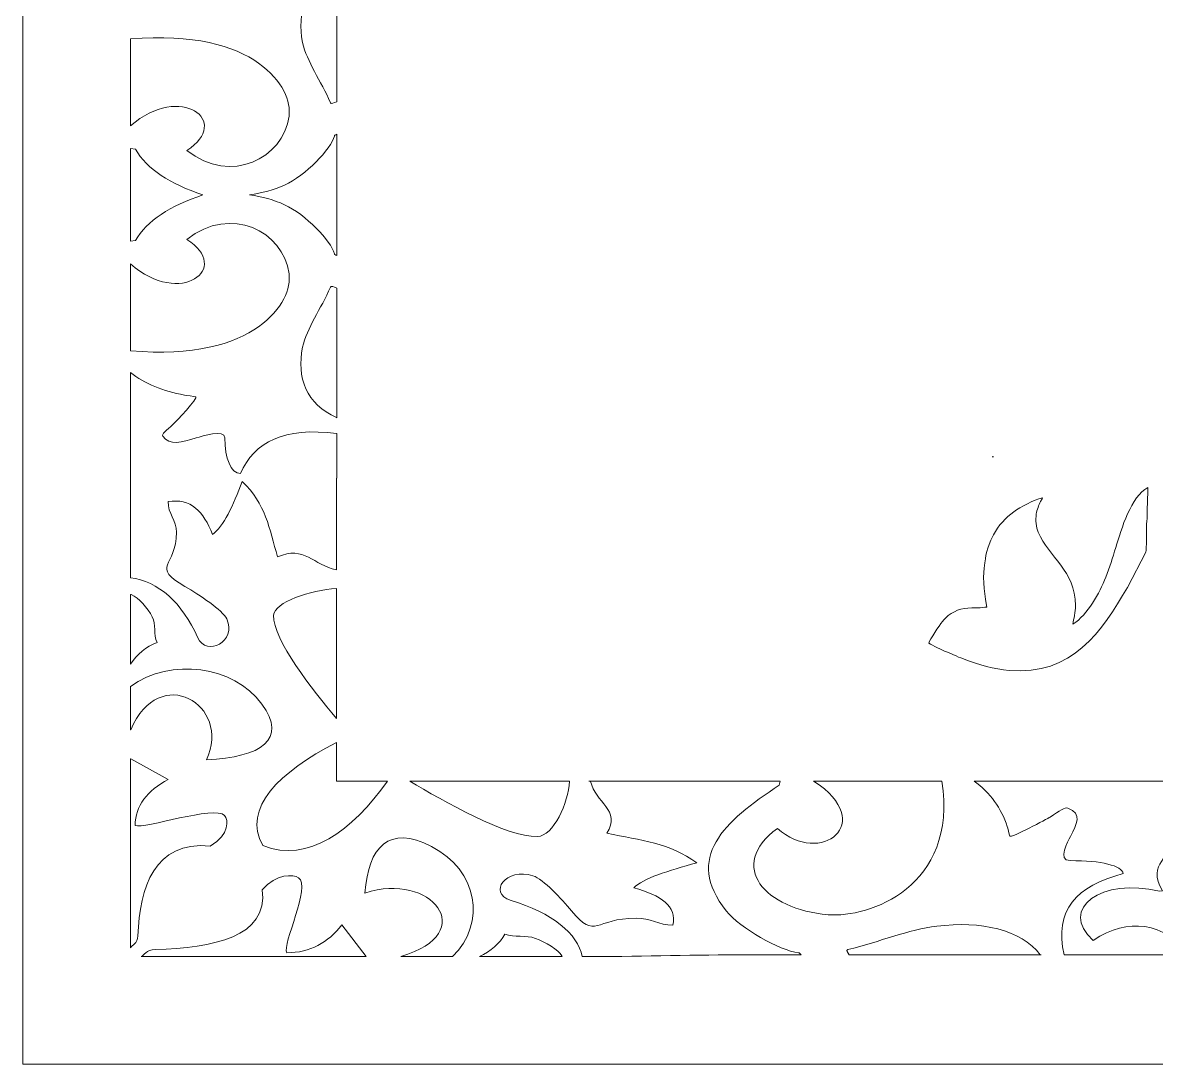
# Model space of a CAD drawing. Header units: centimetres. Extents: x -11.7 to 11.7, y -11.4 to 11.4.
# Drawn here: x 0.35 to 6.33, y -11.38 to -5.88 of the extents above; entities that cross this region are included whole.
import ezdxf

# ---------------------------------------------------------------- set-up
doc = ezdxf.new("R2010")
doc.units = ezdxf.units.CM
doc.header["$MEASUREMENT"] = 0
doc.layers.add('Layer 1', color=7, linetype='Continuous')

msp = doc.modelspace()

# ---------------------------------------------------------------- linework, layer by layer
at = {"layer": 'Layer 1', "lineweight": 9}
for points, knots in [([(0.34511, 11.38151), (0.34511, 11.38151), (11.72662, 11.38151), (11.72662, 11.38151), (11.72662, 11.38151), (11.72662, 11.38151), (11.72662, 11.38151), (11.72662, 11.38151), (11.72662, -11.38151), (11.72662, -11.38151), (11.72662, -11.38151), (11.72662, -11.38151), (11.72662, -11.38151), (11.72662, -11.38151), (0.34511, -11.38151), (0.34511, -11.38151), (0.34511, -11.38151), (0.34511, -11.38151), (0.34511, -11.38151), (0.34511, -11.38151), (0.34511, 11.38151), (0.34511, 11.38151)], [0, 0, 0, 0, 0.1428571, 0.1428571, 0.1428571, 0.2857143, 0.2857143, 0.2857143, 0.4285714, 0.4285714, 0.4285714, 0.5714286, 0.5714286, 0.5714286, 0.7142857, 0.7142857, 0.7142857, 0.8571429, 0.8571429, 0.8571429, 1, 1, 1, 1]), ([(2.00405, -5.6089), (2.00405, -5.6089), (2.00405, -6.29518), (2.00405, -6.29518), (2.00405, -6.29518), (2.00405, -6.29518), (2.00405, -6.29518), (1.98868, -6.30062), (1.97498, -6.30958), (1.97096, -6.30028), (1.97096, -6.30028), (1.97096, -6.30028), (1.97096, -6.30028), (1.92128, -6.18506), (1.84607, -6.08417), (1.82429, -5.9823), (1.82429, -5.9823), (1.82429, -5.9823), (1.82429, -5.9823), (1.79047, -5.82413), (1.84416, -5.68089), (2.00318, -5.61166), (2.00318, -5.61166), (2.00318, -5.61166), (2.00318, -5.61166), (2.00318, -5.61166), (2.00405, -5.6089), (2.00405, -5.6089)], [0, 0, 0, 0, 0.1111111, 0.1111111, 0.1111111, 0.2222222, 0.2222222, 0.2222222, 0.3333333, 0.3333333, 0.3333333, 0.4444444, 0.4444444, 0.4444444, 0.5555556, 0.5555556, 0.5555556, 0.6666667, 0.6666667, 0.6666667, 0.7777778, 0.7777778, 0.7777778, 0.8888889, 0.8888889, 0.8888889, 1, 1, 1, 1]), ([(0.91544, -5.96353), (0.91544, -5.96353), (0.91544, -6.4231), (0.91544, -6.4231), (0.91544, -6.4231), (0.91544, -6.4231), (0.91544, -6.4231), (1.17885, -6.19105), (1.45426, -6.39991), (1.21168, -6.55271), (1.21168, -6.55271), (1.21168, -6.55272), (1.21168, -6.55272), (1.4481, -6.73597), (1.71982, -6.59649), (1.75236, -6.37112), (1.75236, -6.37112), (1.75236, -6.37112), (1.75236, -6.37112), (1.77344, -6.22509), (1.58117, -5.90613), (0.91544, -5.96353)], [0, 0, 0, 0, 0.1428571, 0.1428571, 0.1428571, 0.2857143, 0.2857143, 0.2857143, 0.4285714, 0.4285714, 0.4285714, 0.5714286, 0.5714286, 0.5714286, 0.7142857, 0.7142857, 0.7142857, 0.8571429, 0.8571429, 0.8571429, 1, 1, 1, 1]), ([(2.00405, -6.4674), (2.00405, -6.4674), (2.00405, -7.10767), (2.00405, -7.10767), (2.00405, -7.10767), (2.00405, -7.10767), (2.00405, -7.10767), (1.99635, -7.10458), (1.99015, -7.10145), (1.99185, -7.09829), (1.99185, -7.09829), (1.99185, -7.09829), (1.99185, -7.09829), (1.97501, -7.03084), (1.83924, -6.88976), (1.72801, -6.83918), (1.72801, -6.83918), (1.72801, -6.83918), (1.72801, -6.83918), (1.67255, -6.81396), (1.61, -6.79685), (1.54312, -6.78754), (1.54312, -6.78754), (1.54312, -6.78754), (1.54312, -6.78754), (1.61, -6.77822), (1.67255, -6.76111), (1.72801, -6.73589), (1.72801, -6.73589), (1.72801, -6.73589), (1.72801, -6.73589), (1.83924, -6.68531), (1.97502, -6.54423), (1.99185, -6.47678), (1.99185, -6.47678), (1.99185, -6.47678), (1.99185, -6.47678), (1.99015, -6.47361), (1.99635, -6.47049), (2.00405, -6.4674)], [0, 0, 0, 0, 0.0769231, 0.0769231, 0.0769231, 0.1538462, 0.1538462, 0.1538462, 0.2307692, 0.2307692, 0.2307692, 0.3076923, 0.3076923, 0.3076923, 0.3846154, 0.3846154, 0.3846154, 0.4615385, 0.4615385, 0.4615385, 0.5384615, 0.5384615, 0.5384615, 0.6153846, 0.6153846, 0.6153846, 0.6923077, 0.6923077, 0.6923077, 0.7692308, 0.7692308, 0.7692308, 0.8461538, 0.8461538, 0.8461538, 0.9230769, 0.9230769, 0.9230769, 1, 1, 1, 1]), ([(0.91544, -6.54224), (0.91544, -6.54224), (0.91544, -7.03283), (0.91544, -7.03283), (0.91544, -7.03283), (0.91544, -7.03283), (0.91544, -7.03283), (0.91544, -7.03283), (0.94123, -7.02926), (0.94123, -7.02926), (0.94123, -7.02926), (0.94123, -7.02926), (0.94123, -7.02926), (1.00061, -6.92356), (1.12469, -6.84528), (1.29721, -6.78754), (1.29721, -6.78754), (1.29721, -6.78754), (1.29721, -6.78754), (1.12469, -6.72979), (1.00061, -6.65152), (0.94123, -6.54581), (0.94123, -6.54581), (0.94123, -6.54581), (0.94123, -6.54581), (0.94123, -6.54581), (0.91544, -6.54224), (0.91544, -6.54224)], [0, 0, 0, 0, 0.1111111, 0.1111111, 0.1111111, 0.2222222, 0.2222222, 0.2222222, 0.3333333, 0.3333333, 0.3333333, 0.4444444, 0.4444444, 0.4444444, 0.5555556, 0.5555556, 0.5555556, 0.6666667, 0.6666667, 0.6666667, 0.7777778, 0.7777778, 0.7777778, 0.8888889, 0.8888889, 0.8888889, 1, 1, 1, 1]), ([(0.91544, -7.15197), (0.91544, -7.15197), (0.91544, -7.61154), (0.91544, -7.61154), (0.91544, -7.61154), (0.91544, -7.61154), (0.91544, -7.61154), (1.58117, -7.66894), (1.77344, -7.34999), (1.75236, -7.20395), (1.75236, -7.20395), (1.75236, -7.20395), (1.75236, -7.20395), (1.71982, -6.97858), (1.4481, -6.8391), (1.21168, -7.02235), (1.21168, -7.02235), (1.21168, -7.02236), (1.21168, -7.02236), (1.45426, -7.17517), (1.17885, -7.38402), (0.91544, -7.15197)], [0, 0, 0, 0, 0.1428571, 0.1428571, 0.1428571, 0.2857143, 0.2857143, 0.2857143, 0.4285714, 0.4285714, 0.4285714, 0.5714286, 0.5714286, 0.5714286, 0.7142857, 0.7142857, 0.7142857, 0.8571429, 0.8571429, 0.8571429, 1, 1, 1, 1]), ([(2.00405, -7.27989), (2.00405, -7.27989), (2.00405, -7.96617), (2.00405, -7.96617), (2.00405, -7.96617), (2.00405, -7.96617), (2.00405, -7.96617), (2.00405, -7.96617), (2.00318, -7.96341), (2.00318, -7.96341), (2.00318, -7.96341), (2.00318, -7.96341), (2.00318, -7.96341), (1.84416, -7.89418), (1.79047, -7.75094), (1.82429, -7.59277), (1.82429, -7.59277), (1.82429, -7.59277), (1.82429, -7.59277), (1.84607, -7.4909), (1.92128, -7.39), (1.97096, -7.27479), (1.97096, -7.27479), (1.97096, -7.27479), (1.97096, -7.27479), (1.97498, -7.26549), (1.98868, -7.27446), (2.00405, -7.27989)], [0, 0, 0, 0, 0.1111111, 0.1111111, 0.1111111, 0.2222222, 0.2222222, 0.2222222, 0.3333333, 0.3333333, 0.3333333, 0.4444444, 0.4444444, 0.4444444, 0.5555556, 0.5555556, 0.5555556, 0.6666667, 0.6666667, 0.6666667, 0.7777778, 0.7777778, 0.7777778, 0.8888889, 0.8888889, 0.8888889, 1, 1, 1, 1]), ([(0.91544, -7.72629), (0.91544, -7.72629), (0.91544, -8.28162), (0.91544, -8.28162), (0.91544, -8.28162), (0.91544, -8.28162), (0.91544, -8.28162), (0.91544, -8.28162), (0.91419, -8.28162), (0.91419, -8.28162), (0.91419, -8.28162), (0.91419, -8.28162), (0.91419, -8.28162), (0.91419, -8.28162), (0.91419, -8.81009), (0.91419, -8.81009), (0.91419, -8.81009), (0.91419, -8.81009), (0.91419, -8.81009), (1.06039, -8.8277), (1.18955, -8.9448), (1.26928, -9.12521), (1.26928, -9.12521), (1.26928, -9.12522), (1.26928, -9.12522), (1.31672, -9.23256), (1.47788, -9.14542), (1.4236, -9.02802), (1.4236, -9.02802), (1.42359, -9.02802), (1.42359, -9.02802), (1.40194, -8.9812), (1.27833, -8.90132), (1.20235, -8.85684), (1.20235, -8.85684), (1.20235, -8.85684), (1.20235, -8.85684), (1.01891, -8.74944), (1.15635, -8.75403), (1.15766, -8.56998), (1.15766, -8.56998), (1.15766, -8.56998), (1.15766, -8.56998), (1.1581, -8.50835), (1.11253, -8.46989), (1.11297, -8.40826), (1.11297, -8.40826), (1.11297, -8.40826), (1.11297, -8.40826), (1.23259, -8.38799), (1.30049, -8.46088), (1.34837, -8.58126), (1.34837, -8.58126), (1.34837, -8.58126), (1.34837, -8.58126), (1.40648, -8.54164), (1.45653, -8.42806), (1.50518, -8.30161), (1.50518, -8.30161), (1.50518, -8.30162), (1.50518, -8.30162), (1.6303, -8.42064), (1.64723, -8.54927), (1.69208, -8.70036), (1.69208, -8.70036), (1.69208, -8.70036), (1.69208, -8.70036), (1.83109, -8.6379), (1.88216, -8.7437), (2.0028, -8.7695), (2.0028, -8.7695), (2.0028, -8.7695), (2.0028, -8.7695), (2.0028, -8.7695), (2.0028, -8.28447), (2.0028, -8.28447), (2.0028, -8.28447), (2.0028, -8.28447), (2.0028, -8.28447), (2.0028, -8.28447), (2.00405, -8.28447), (2.00405, -8.28447), (2.00405, -8.28447), (2.00405, -8.28447), (2.00405, -8.28447), (2.00405, -8.28447), (2.00405, -8.04907), (2.00405, -8.04907), (2.00405, -8.04907), (2.00405, -8.04907), (2.00405, -8.04907), (1.72608, -8.01114), (1.56907, -8.09407), (1.49533, -8.26022), (1.49533, -8.26022), (1.49533, -8.26022), (1.49533, -8.26022), (1.44544, -8.25668), (1.41307, -8.18184), (1.41391, -8.07075), (1.41391, -8.07075), (1.41391, -8.07075), (1.41391, -8.07075), (1.41427, -8.02262), (1.29044, -8.06331), (1.2622, -8.07141), (1.2622, -8.07141), (1.2622, -8.07141), (1.2622, -8.07141), (1.18585, -8.09333), (1.12043, -8.11644), (1.08475, -8.06196), (1.08475, -8.06196), (1.08475, -8.06196), (1.08475, -8.06196), (1.0786, -8.05257), (1.10322, -8.03213), (1.14088, -7.99865), (1.14088, -7.99865), (1.14088, -7.99865), (1.14088, -7.99865), (1.14996, -7.99057), (1.27732, -7.85675), (1.26, -7.85397), (1.26, -7.85397), (1.26, -7.85397), (1.26, -7.85397), (1.25289, -7.85284), (1.20669, -7.84663), (1.19976, -7.84536), (1.19976, -7.84536), (1.19976, -7.84536), (1.19976, -7.84536), (1.08824, -7.82476), (0.98757, -7.78435), (0.91544, -7.72629)], [0, 0, 0, 0, 0.0222222, 0.0222222, 0.0222222, 0.0444444, 0.0444444, 0.0444444, 0.0666667, 0.0666667, 0.0666667, 0.0888889, 0.0888889, 0.0888889, 0.1111111, 0.1111111, 0.1111111, 0.1333333, 0.1333333, 0.1333333, 0.1555556, 0.1555556, 0.1555556, 0.1777778, 0.1777778, 0.1777778, 0.2, 0.2, 0.2, 0.2222222, 0.2222222, 0.2222222, 0.2444444, 0.2444444, 0.2444444, 0.2666667, 0.2666667, 0.2666667, 0.2888889, 0.2888889, 0.2888889, 0.3111111, 0.3111111, 0.3111111, 0.3333333, 0.3333333, 0.3333333, 0.3555556, 0.3555556, 0.3555556, 0.3777778, 0.3777778, 0.3777778, 0.4, 0.4, 0.4, 0.4222222, 0.4222222, 0.4222222, 0.4444444, 0.4444444, 0.4444444, 0.4666667, 0.4666667, 0.4666667, 0.4888889, 0.4888889, 0.4888889, 0.5111111, 0.5111111, 0.5111111, 0.5333333, 0.5333333, 0.5333333, 0.5555556, 0.5555556, 0.5555556, 0.5777778, 0.5777778, 0.5777778, 0.6, 0.6, 0.6, 0.6222222, 0.6222222, 0.6222222, 0.6444444, 0.6444444, 0.6444444, 0.6666667, 0.6666667, 0.6666667, 0.6888889, 0.6888889, 0.6888889, 0.7111111, 0.7111111, 0.7111111, 0.7333333, 0.7333333, 0.7333333, 0.7555556, 0.7555556, 0.7555556, 0.7777778, 0.7777778, 0.7777778, 0.8, 0.8, 0.8, 0.8222222, 0.8222222, 0.8222222, 0.8444444, 0.8444444, 0.8444444, 0.8666667, 0.8666667, 0.8666667, 0.8888889, 0.8888889, 0.8888889, 0.9111111, 0.9111111, 0.9111111, 0.9333333, 0.9333333, 0.9333333, 0.9555556, 0.9555556, 0.9555556, 0.9777778, 0.9777778, 0.9777778, 1, 1, 1, 1]), ([(5.47258, -8.17016), (5.47258, -8.17016), (5.46925, -8.17016), (5.46925, -8.17016), (5.46925, -8.17016), (5.46925, -8.17016), (5.46925, -8.17016), (5.46925, -8.17016), (5.472, -8.1739), (5.472, -8.1739), (5.472, -8.1739), (5.472, -8.1739), (5.472, -8.1739), (5.472, -8.1739), (5.47258, -8.17016), (5.47258, -8.17016)], [0, 0, 0, 0, 0.2, 0.2, 0.2, 0.4, 0.4, 0.4, 0.6, 0.6, 0.6, 0.8, 0.8, 0.8, 1, 1, 1, 1]), ([(5.89375, -9.05587), (5.89407, -9.04177), (5.89964, -9.02608), (5.90221, -9.0096), (5.90221, -9.0096), (5.90221, -9.0096), (5.90221, -9.0096), (5.90531, -8.98984), (5.90699, -8.97842), (5.90693, -8.95643), (5.90693, -8.95643), (5.90693, -8.95643), (5.90693, -8.95643), (5.9064, -8.77229), (5.76481, -8.70056), (5.71053, -8.57014), (5.71053, -8.57014), (5.71053, -8.57014), (5.71053, -8.57014), (5.69849, -8.54117), (5.69483, -8.50748), (5.70019, -8.47284), (5.70019, -8.47284), (5.70019, -8.47284), (5.70019, -8.47284), (5.70337, -8.45242), (5.7134, -8.4265), (5.72242, -8.40786), (5.72242, -8.40786), (5.72242, -8.40786), (5.72242, -8.40786), (5.72666, -8.39912), (5.72972, -8.39787), (5.73226, -8.38858), (5.73226, -8.38858), (5.73226, -8.38858), (5.73226, -8.38858), (5.68533, -8.39924), (5.61752, -8.43475), (5.58067, -8.46233), (5.58067, -8.46233), (5.58067, -8.46233), (5.58067, -8.46233), (5.53886, -8.49365), (5.49907, -8.53418), (5.47417, -8.58319), (5.47417, -8.58319), (5.47417, -8.58319), (5.47417, -8.58319), (5.43238, -8.6654), (5.43617, -8.6803), (5.42444, -8.75934), (5.42444, -8.75934), (5.42444, -8.75934), (5.42444, -8.75934), (5.41612, -8.81557), (5.42845, -8.92185), (5.43903, -8.96603), (5.43903, -8.96603), (5.43902, -8.96604), (5.43902, -8.96604), (5.42185, -8.96641), (5.41873, -8.96934), (5.37964, -8.96917), (5.37964, -8.96917), (5.37964, -8.96917), (5.37964, -8.96917), (5.32322, -8.96892), (5.27733, -8.97658), (5.23423, -9.01044), (5.23423, -9.01044), (5.23423, -9.01044), (5.23423, -9.01044), (5.22128, -9.02062), (5.21486, -9.0298), (5.20433, -9.04228), (5.20433, -9.04228), (5.20433, -9.04229), (5.20433, -9.04229), (5.18623, -9.06377), (5.13802, -9.13558), (5.1326, -9.15531), (5.1326, -9.15531), (5.1326, -9.15532), (5.1326, -9.15532), (5.15334, -9.16883), (5.20073, -9.19182), (5.22624, -9.20209), (5.22624, -9.20209), (5.22624, -9.20209), (5.22624, -9.20209), (5.24502, -9.20962), (5.25787, -9.2157), (5.27645, -9.22378), (5.27645, -9.22378), (5.27645, -9.22378), (5.27645, -9.22378), (5.29443, -9.23157), (5.30958, -9.23704), (5.32793, -9.24424), (5.32793, -9.24424), (5.32793, -9.24424), (5.32793, -9.24424), (5.39239, -9.26953), (5.47615, -9.29234), (5.55733, -9.29997), (5.55733, -9.29997), (5.55733, -9.29997), (5.55733, -9.29997), (5.88662, -9.33093), (6.04836, -9.09302), (6.18142, -8.86119), (6.18142, -8.86119), (6.18142, -8.86119), (6.18142, -8.86119), (6.18142, -8.86119), (6.27785, -8.67596), (6.27785, -8.67596), (6.27785, -8.67596), (6.27785, -8.67596), (6.27785, -8.67596), (6.28356, -8.65525), (6.28204, -8.5655), (6.28237, -8.53923), (6.28237, -8.53923), (6.28237, -8.53923), (6.28237, -8.53923), (6.28264, -8.51944), (6.2858, -8.51054), (6.2858, -8.47199), (6.2858, -8.47199), (6.2858, -8.47199), (6.2858, -8.47199), (6.2858, -8.42522), (6.2891, -8.38383), (6.2891, -8.33404), (6.2891, -8.33404), (6.2891, -8.33404), (6.2891, -8.33404), (6.20113, -8.37938), (6.14973, -8.5526), (6.11988, -8.65049), (6.11988, -8.65049), (6.11988, -8.65049), (6.11988, -8.65049), (6.10314, -8.70549), (6.08814, -8.75354), (6.06696, -8.8075), (6.06696, -8.8075), (6.06696, -8.8075), (6.06696, -8.8075), (6.03346, -8.893), (5.97238, -9.00457), (5.89373, -9.05586), (5.89373, -9.05586), (5.89373, -9.05586), (5.89373, -9.05586), (5.89373, -9.05586), (5.89375, -9.05587), (5.89375, -9.05587)], [0, 0, 0, 0, 0.0188679, 0.0188679, 0.0188679, 0.0377358, 0.0377358, 0.0377358, 0.0566038, 0.0566038, 0.0566038, 0.0754717, 0.0754717, 0.0754717, 0.0943396, 0.0943396, 0.0943396, 0.1132075, 0.1132075, 0.1132075, 0.1320755, 0.1320755, 0.1320755, 0.1509434, 0.1509434, 0.1509434, 0.1698113, 0.1698113, 0.1698113, 0.1886792, 0.1886792, 0.1886792, 0.2075472, 0.2075472, 0.2075472, 0.2264151, 0.2264151, 0.2264151, 0.245283, 0.245283, 0.245283, 0.2641509, 0.2641509, 0.2641509, 0.2830189, 0.2830189, 0.2830189, 0.3018868, 0.3018868, 0.3018868, 0.3207547, 0.3207547, 0.3207547, 0.3396226, 0.3396226, 0.3396226, 0.3584906, 0.3584906, 0.3584906, 0.3773585, 0.3773585, 0.3773585, 0.3962264, 0.3962264, 0.3962264, 0.4150943, 0.4150943, 0.4150943, 0.4339623, 0.4339623, 0.4339623, 0.4528302, 0.4528302, 0.4528302, 0.4716981, 0.4716981, 0.4716981, 0.490566, 0.490566, 0.490566, 0.509434, 0.509434, 0.509434, 0.5283019, 0.5283019, 0.5283019, 0.5471698, 0.5471698, 0.5471698, 0.5660377, 0.5660377, 0.5660377, 0.5849057, 0.5849057, 0.5849057, 0.6037736, 0.6037736, 0.6037736, 0.6226415, 0.6226415, 0.6226415, 0.6415094, 0.6415094, 0.6415094, 0.6603774, 0.6603774, 0.6603774, 0.6792453, 0.6792453, 0.6792453, 0.6981132, 0.6981132, 0.6981132, 0.7169811, 0.7169811, 0.7169811, 0.7358491, 0.7358491, 0.7358491, 0.754717, 0.754717, 0.754717, 0.7735849, 0.7735849, 0.7735849, 0.7924528, 0.7924528, 0.7924528, 0.8113208, 0.8113208, 0.8113208, 0.8301887, 0.8301887, 0.8301887, 0.8490566, 0.8490566, 0.8490566, 0.8679245, 0.8679245, 0.8679245, 0.8867925, 0.8867925, 0.8867925, 0.9056604, 0.9056604, 0.9056604, 0.9245283, 0.9245283, 0.9245283, 0.9433962, 0.9433962, 0.9433962, 0.9622642, 0.9622642, 0.9622642, 0.9811321, 0.9811321, 0.9811321, 1, 1, 1, 1]), ([(0.91419, -8.89837), (0.91419, -8.89837), (0.91419, -9.26631), (0.91419, -9.26631), (0.91419, -9.26631), (0.91419, -9.26631), (0.91419, -9.26631), (0.95, -9.21387), (0.99717, -9.17574), (1.0559, -9.15217), (1.0559, -9.15217), (1.0559, -9.15217), (1.0559, -9.15217), (1.03349, -9.11084), (1.05213, -9.05792), (1.02972, -9.01659), (1.02972, -9.01659), (1.02972, -9.01659), (1.02972, -9.01659), (1.0065, -8.97378), (0.95734, -8.91356), (0.91899, -8.89974), (0.91899, -8.89974), (0.91899, -8.89974), (0.91899, -8.89974), (0.91899, -8.89974), (0.91419, -8.89837), (0.91419, -8.89837)], [0, 0, 0, 0, 0.1111111, 0.1111111, 0.1111111, 0.2222222, 0.2222222, 0.2222222, 0.3333333, 0.3333333, 0.3333333, 0.4444444, 0.4444444, 0.4444444, 0.5555556, 0.5555556, 0.5555556, 0.6666667, 0.6666667, 0.6666667, 0.7777778, 0.7777778, 0.7777778, 0.8888889, 0.8888889, 0.8888889, 1, 1, 1, 1]), ([(2.0028, -9.55401), (1.87668, -9.40296), (1.66605, -9.1383), (1.67093, -9.0085), (1.67093, -9.0085), (1.67093, -9.0085), (1.67093, -9.0085), (1.67352, -8.93959), (1.86634, -8.87662), (2.0028, -8.86639), (2.0028, -8.86639), (2.0028, -8.86639), (2.0028, -8.86639), (2.0028, -8.86639), (2.0028, -9.55401), (2.0028, -9.55401)], [0, 0, 0, 0, 0.2, 0.2, 0.2, 0.4, 0.4, 0.4, 0.6, 0.6, 0.6, 0.8, 0.8, 0.8, 1, 1, 1, 1]), ([(0.91419, -9.38506), (0.91419, -9.38506), (0.91419, -9.61412), (0.91419, -9.61412), (0.91419, -9.61412), (0.91419, -9.61412), (0.91419, -9.61412), (0.91419, -9.61412), (0.91615, -9.61379), (0.91615, -9.61379), (0.91615, -9.61379), (0.91615, -9.61379), (0.91615, -9.61379), (1.06505, -9.25656), (1.45258, -9.48027), (1.31545, -9.77259), (1.31545, -9.77259), (1.31545, -9.77259), (1.31545, -9.77259), (1.60674, -9.75793), (1.74707, -9.66612), (1.60803, -9.47756), (1.60803, -9.47756), (1.60803, -9.47756), (1.60803, -9.47756), (1.45754, -9.27346), (1.13003, -9.23134), (0.91419, -9.38506)], [0, 0, 0, 0, 0.1111111, 0.1111111, 0.1111111, 0.2222222, 0.2222222, 0.2222222, 0.3333333, 0.3333333, 0.3333333, 0.4444444, 0.4444444, 0.4444444, 0.5555556, 0.5555556, 0.5555556, 0.6666667, 0.6666667, 0.6666667, 0.7777778, 0.7777778, 0.7777778, 0.8888889, 0.8888889, 0.8888889, 1, 1, 1, 1]), ([(2.2722, -9.8857), (2.08484, -10.1472), (1.85408, -10.32099), (1.61419, -10.22584), (1.61419, -10.22584), (1.61419, -10.22584), (1.61419, -10.22584), (1.61419, -10.22583), (1.61421, -10.22582), (1.61421, -10.22582), (1.61421, -10.22582), (1.61421, -10.22582), (1.61421, -10.22582), (1.50203, -10.02785), (1.70004, -9.83727), (2.0028, -9.68141), (2.0028, -9.68141), (2.0028, -9.68141), (2.0028, -9.68141), (2.0028, -9.68141), (2.0028, -9.8857), (2.0028, -9.8857), (2.0028, -9.8857), (2.0028, -9.8857), (2.0028, -9.8857), (2.0028, -9.8857), (2.2722, -9.8857), (2.2722, -9.8857)], [0, 0, 0, 0, 0.1111111, 0.1111111, 0.1111111, 0.2222222, 0.2222222, 0.2222222, 0.3333333, 0.3333333, 0.3333333, 0.4444444, 0.4444444, 0.4444444, 0.5555556, 0.5555556, 0.5555556, 0.6666667, 0.6666667, 0.6666667, 0.7777778, 0.7777778, 0.7777778, 0.8888889, 0.8888889, 0.8888889, 1, 1, 1, 1]), ([(0.91419, -9.76681), (0.91419, -9.76681), (0.91419, -10.76541), (0.91419, -10.76541), (0.91419, -10.76541), (0.91419, -10.76541), (0.91419, -10.76541), (0.92348, -10.75171), (0.95166, -10.74477), (0.9537, -10.70205), (0.9537, -10.70205), (0.9537, -10.70205), (0.9537, -10.70205), (0.96586, -10.44756), (1.0374, -10.19977), (1.33528, -10.22814), (1.33528, -10.22814), (1.33528, -10.22814), (1.33528, -10.22814), (1.4422, -10.16613), (1.43104, -10.08911), (1.41177, -10.06756), (1.41177, -10.06756), (1.41176, -10.06756), (1.41176, -10.06756), (1.35947, -10.00909), (0.98875, -10.14177), (0.93881, -10.11918), (0.93881, -10.11918), (0.93881, -10.11918), (0.93881, -10.11918), (0.9403, -10.0155), (1.00341, -9.93617), (1.11439, -9.87576), (1.11439, -9.87576), (1.11439, -9.87576), (1.11439, -9.87576), (1.11439, -9.87576), (0.91616, -9.7668), (0.91616, -9.7668), (0.91616, -9.7668), (0.91616, -9.7668), (0.91616, -9.7668), (0.91616, -9.7668), (0.91419, -9.76681), (0.91419, -9.76681)], [0, 0, 0, 0, 0.0666667, 0.0666667, 0.0666667, 0.1333333, 0.1333333, 0.1333333, 0.2, 0.2, 0.2, 0.2666667, 0.2666667, 0.2666667, 0.3333333, 0.3333333, 0.3333333, 0.4, 0.4, 0.4, 0.4666667, 0.4666667, 0.4666667, 0.5333333, 0.5333333, 0.5333333, 0.6, 0.6, 0.6, 0.6666667, 0.6666667, 0.6666667, 0.7333333, 0.7333333, 0.7333333, 0.8, 0.8, 0.8, 0.8666667, 0.8666667, 0.8666667, 0.9333333, 0.9333333, 0.9333333, 1, 1, 1, 1]), ([(3.23466, -9.8857), (3.22742, -10.00051), (3.14963, -10.17569), (3.06414, -10.17795), (3.06414, -10.17795), (3.06414, -10.17795), (3.06414, -10.17795), (2.90252, -10.18223), (2.56546, -9.9891), (2.3907, -9.8857), (2.3907, -9.8857), (2.3907, -9.8857), (2.3907, -9.8857), (2.3907, -9.8857), (3.23466, -9.8857), (3.23466, -9.8857)], [0, 0, 0, 0, 0.2, 0.2, 0.2, 0.4, 0.4, 0.4, 0.6, 0.6, 0.6, 0.8, 0.8, 0.8, 1, 1, 1, 1]), ([(4.34769, -9.88462), (4.34769, -9.88462), (4.34242, -9.90638), (4.34242, -9.90638), (4.34242, -9.90638), (4.34242, -9.90638), (4.34242, -9.90638), (4.04858, -10.10018), (3.83852, -10.28944), (4.06193, -10.5703), (4.06193, -10.5703), (4.06193, -10.5703), (4.06193, -10.5703), (4.13656, -10.66417), (4.34475, -10.77874), (4.44428, -10.79295), (4.44428, -10.79295), (4.44428, -10.79295), (4.44428, -10.79295), (4.44896, -10.79152), (4.45357, -10.79675), (4.45814, -10.80325), (4.45814, -10.80325), (4.45814, -10.80325), (4.45814, -10.80325), (4.45814, -10.80325), (4.12107, -10.80325), (4.12107, -10.80325), (4.12107, -10.80325), (4.12107, -10.80325), (4.12107, -10.80325), (3.85179, -10.80325), (3.58611, -10.81243), (3.30046, -10.81243), (3.30046, -10.81243), (3.30046, -10.81243), (3.30046, -10.81243), (3.27916, -10.68997), (3.13974, -10.58179), (2.92505, -10.51499), (2.92505, -10.51499), (2.92505, -10.51499), (2.92505, -10.51499), (2.79712, -10.47518), (2.90097, -10.33994), (3.04089, -10.38549), (3.04089, -10.38549), (3.04089, -10.38549), (3.04089, -10.38549), (3.09667, -10.40366), (3.19187, -10.50739), (3.24488, -10.57114), (3.24488, -10.57114), (3.24488, -10.57114), (3.24488, -10.57114), (3.37287, -10.72507), (3.3674, -10.60975), (3.58673, -10.60865), (3.58673, -10.60865), (3.58673, -10.60865), (3.58673, -10.60865), (3.66019, -10.60828), (3.70601, -10.64652), (3.77947, -10.64615), (3.77947, -10.64615), (3.77947, -10.64615), (3.77947, -10.64615), (3.80361, -10.54577), (3.71676, -10.4888), (3.57329, -10.44862), (3.57329, -10.44862), (3.57329, -10.44862), (3.57329, -10.44862), (3.62052, -10.39985), (3.75587, -10.35785), (3.90656, -10.31703), (3.90656, -10.31703), (3.90656, -10.31703), (3.90656, -10.31703), (3.76471, -10.21205), (3.61141, -10.19784), (3.43135, -10.1602), (3.43135, -10.1602), (3.43135, -10.1602), (3.43135, -10.1602), (3.50881, -10.03885), (3.36918, -9.99737), (3.34571, -9.88693), (3.34571, -9.88693), (3.34571, -9.88693), (3.34571, -9.88693), (3.34571, -9.88693), (3.33622, -9.8857), (3.33622, -9.8857), (3.33622, -9.8857), (3.33622, -9.8857), (3.33622, -9.8857), (3.72468, -9.8857), (3.99458, -9.88462), (4.34769, -9.88462)], [0, 0, 0, 0, 0.030303, 0.030303, 0.030303, 0.0606061, 0.0606061, 0.0606061, 0.0909091, 0.0909091, 0.0909091, 0.1212121, 0.1212121, 0.1212121, 0.1515152, 0.1515152, 0.1515152, 0.1818182, 0.1818182, 0.1818182, 0.2121212, 0.2121212, 0.2121212, 0.2424242, 0.2424242, 0.2424242, 0.2727273, 0.2727273, 0.2727273, 0.3030303, 0.3030303, 0.3030303, 0.3333333, 0.3333333, 0.3333333, 0.3636364, 0.3636364, 0.3636364, 0.3939394, 0.3939394, 0.3939394, 0.4242424, 0.4242424, 0.4242424, 0.4545455, 0.4545455, 0.4545455, 0.4848485, 0.4848485, 0.4848485, 0.5151515, 0.5151515, 0.5151515, 0.5454545, 0.5454545, 0.5454545, 0.5757576, 0.5757576, 0.5757576, 0.6060606, 0.6060606, 0.6060606, 0.6363636, 0.6363636, 0.6363636, 0.6666667, 0.6666667, 0.6666667, 0.6969697, 0.6969697, 0.6969697, 0.7272727, 0.7272727, 0.7272727, 0.7575758, 0.7575758, 0.7575758, 0.7878788, 0.7878788, 0.7878788, 0.8181818, 0.8181818, 0.8181818, 0.8484848, 0.8484848, 0.8484848, 0.8787879, 0.8787879, 0.8787879, 0.9090909, 0.9090909, 0.9090909, 0.9393939, 0.9393939, 0.9393939, 0.969697, 0.969697, 0.969697, 1, 1, 1, 1]), ([(5.20167, -9.88462), (5.20167, -9.88462), (4.52351, -9.88462), (4.52351, -9.88462), (4.52351, -9.88462), (4.52351, -9.88462), (4.52351, -9.88462), (4.86593, -10.10689), (4.55773, -10.3393), (4.33224, -10.1346), (4.33224, -10.1346), (4.33223, -10.1346), (4.33223, -10.1346), (4.06182, -10.3341), (4.26764, -10.56339), (4.60021, -10.59085), (4.60021, -10.59085), (4.60021, -10.59085), (4.60021, -10.59085), (4.8157, -10.60864), (5.28638, -10.4464), (5.20167, -9.88462)], [0, 0, 0, 0, 0.1428571, 0.1428571, 0.1428571, 0.2857143, 0.2857143, 0.2857143, 0.4285714, 0.4285714, 0.4285714, 0.5714286, 0.5714286, 0.5714286, 0.7142857, 0.7142857, 0.7142857, 0.8571429, 0.8571429, 0.8571429, 1, 1, 1, 1]), ([(7.02547, -9.88462), (7.02547, -9.88462), (5.37101, -9.88462), (5.37101, -9.88462), (5.37101, -9.88462), (5.37101, -9.88462), (5.37101, -9.88462), (5.45668, -9.94548), (5.51632, -10.03043), (5.54671, -10.12454), (5.54671, -10.12454), (5.54671, -10.12454), (5.54671, -10.12454), (5.54859, -10.13039), (5.55775, -10.16938), (5.55943, -10.17537), (5.55943, -10.17537), (5.55943, -10.17537), (5.55943, -10.17537), (5.56353, -10.18999), (5.761, -10.08252), (5.77292, -10.07485), (5.77292, -10.07485), (5.77292, -10.07485), (5.77292, -10.07485), (5.82233, -10.04307), (5.85249, -10.02229), (5.86635, -10.02748), (5.86635, -10.02748), (5.86635, -10.02748), (5.86635, -10.02748), (5.94673, -10.0576), (5.91264, -10.1128), (5.8803, -10.17723), (5.8803, -10.17723), (5.8803, -10.17723), (5.8803, -10.17723), (5.86833, -10.20106), (5.80829, -10.30555), (5.87932, -10.30524), (5.87932, -10.30524), (5.87932, -10.30524), (5.87932, -10.30524), (6.04324, -10.30454), (6.15368, -10.33185), (6.15891, -10.37396), (6.15891, -10.37396), (6.15891, -10.37396), (6.15891, -10.37396), (5.91373, -10.43619), (5.79134, -10.56868), (5.84732, -10.80325), (5.84732, -10.80325), (5.84732, -10.80325), (5.84732, -10.80325), (5.84732, -10.80325), (6.52671, -10.80325), (6.52671, -10.80325), (6.52671, -10.80325), (6.52671, -10.80325), (6.52671, -10.80325), (6.36387, -10.63348), (6.18935, -10.60077), (6.00134, -10.72635), (6.00134, -10.72635), (6.00133, -10.72635), (6.00133, -10.72635), (5.81284, -10.55923), (6.0481, -10.39215), (6.35105, -10.46707), (6.35105, -10.46707), (6.35105, -10.46707), (6.35105, -10.46707), (6.35105, -10.46707), (6.36648, -10.46559), (6.36648, -10.46559), (6.36648, -10.46559), (6.36648, -10.46559), (6.36648, -10.46559), (6.28009, -10.31838), (6.41642, -10.2779), (6.43228, -10.21981), (6.43228, -10.21981), (6.43228, -10.21981), (6.43228, -10.21981), (6.48123, -10.24666), (6.52143, -10.2752), (6.55583, -10.30503), (6.55583, -10.30503), (6.55583, -10.30503), (6.55583, -10.30503), (6.55975, -10.10243), (6.75807, -9.93288), (7.02547, -9.88462)], [0, 0, 0, 0, 0.0322581, 0.0322581, 0.0322581, 0.0645161, 0.0645161, 0.0645161, 0.0967742, 0.0967742, 0.0967742, 0.1290323, 0.1290323, 0.1290323, 0.1612903, 0.1612903, 0.1612903, 0.1935484, 0.1935484, 0.1935484, 0.2258065, 0.2258065, 0.2258065, 0.2580645, 0.2580645, 0.2580645, 0.2903226, 0.2903226, 0.2903226, 0.3225806, 0.3225806, 0.3225806, 0.3548387, 0.3548387, 0.3548387, 0.3870968, 0.3870968, 0.3870968, 0.4193548, 0.4193548, 0.4193548, 0.4516129, 0.4516129, 0.4516129, 0.483871, 0.483871, 0.483871, 0.516129, 0.516129, 0.516129, 0.5483871, 0.5483871, 0.5483871, 0.5806452, 0.5806452, 0.5806452, 0.6129032, 0.6129032, 0.6129032, 0.6451613, 0.6451613, 0.6451613, 0.6774194, 0.6774194, 0.6774194, 0.7096774, 0.7096774, 0.7096774, 0.7419355, 0.7419355, 0.7419355, 0.7741935, 0.7741935, 0.7741935, 0.8064516, 0.8064516, 0.8064516, 0.8387097, 0.8387097, 0.8387097, 0.8709677, 0.8709677, 0.8709677, 0.9032258, 0.9032258, 0.9032258, 0.9354839, 0.9354839, 0.9354839, 0.9677419, 0.9677419, 0.9677419, 1, 1, 1, 1]), ([(2.61588, -10.81243), (2.61588, -10.81243), (2.34253, -10.81243), (2.34253, -10.81243), (2.34253, -10.81243), (2.34253, -10.81243), (2.34253, -10.81243), (2.34253, -10.81243), (2.34281, -10.8113), (2.34281, -10.8113), (2.34281, -10.8113), (2.34281, -10.8113), (2.34281, -10.8113), (2.76852, -10.68636), (2.50192, -10.36117), (2.15356, -10.47624), (2.15356, -10.47624), (2.15356, -10.47624), (2.15356, -10.47624), (2.17102, -10.23181), (2.28044, -10.11406), (2.50515, -10.23073), (2.50515, -10.23073), (2.50515, -10.23073), (2.50515, -10.23073), (2.74815, -10.3569), (2.79846, -10.63131), (2.61588, -10.81243)], [0, 0, 0, 0, 0.1111111, 0.1111111, 0.1111111, 0.2222222, 0.2222222, 0.2222222, 0.3333333, 0.3333333, 0.3333333, 0.4444444, 0.4444444, 0.4444444, 0.5555556, 0.5555556, 0.5555556, 0.6666667, 0.6666667, 0.6666667, 0.7777778, 0.7777778, 0.7777778, 0.8888889, 0.8888889, 0.8888889, 1, 1, 1, 1]), ([(2.16045, -10.81243), (2.16045, -10.81243), (0.97149, -10.81243), (0.97149, -10.81243), (0.97149, -10.81243), (0.97149, -10.81243), (0.97149, -10.81243), (0.98792, -10.80487), (0.99604, -10.77683), (1.04582, -10.77515), (1.04582, -10.77515), (1.04582, -10.77515), (1.04582, -10.77515), (1.3491, -10.76496), (1.64448, -10.70957), (1.61066, -10.45961), (1.61066, -10.45961), (1.61066, -10.4596), (1.61066, -10.4596), (1.68457, -10.36988), (1.77635, -10.37925), (1.80203, -10.39542), (1.80203, -10.39542), (1.80203, -10.39542), (1.80203, -10.39542), (1.87171, -10.4393), (1.7136, -10.75038), (1.74052, -10.79228), (1.74052, -10.79228), (1.74052, -10.79228), (1.74052, -10.79228), (1.86407, -10.79104), (1.95862, -10.73808), (2.03061, -10.64495), (2.03061, -10.64495), (2.03061, -10.64495), (2.03061, -10.64495), (2.03061, -10.64495), (2.16046, -10.81129), (2.16046, -10.81129), (2.16046, -10.81129), (2.16046, -10.81129), (2.16046, -10.81129), (2.16046, -10.81129), (2.16045, -10.81243), (2.16045, -10.81243)], [0, 0, 0, 0, 0.0666667, 0.0666667, 0.0666667, 0.1333333, 0.1333333, 0.1333333, 0.2, 0.2, 0.2, 0.2666667, 0.2666667, 0.2666667, 0.3333333, 0.3333333, 0.3333333, 0.4, 0.4, 0.4, 0.4666667, 0.4666667, 0.4666667, 0.5333333, 0.5333333, 0.5333333, 0.6, 0.6, 0.6, 0.6666667, 0.6666667, 0.6666667, 0.7333333, 0.7333333, 0.7333333, 0.8, 0.8, 0.8, 0.8666667, 0.8666667, 0.8666667, 0.9333333, 0.9333333, 0.9333333, 1, 1, 1, 1]), ([(5.72499, -10.80325), (5.72499, -10.80325), (4.71227, -10.80325), (4.71227, -10.80325), (4.71227, -10.80325), (4.71226, -10.80325), (4.71226, -10.80325), (4.70425, -10.79027), (4.69101, -10.77871), (4.70475, -10.77532), (4.70475, -10.77532), (4.70475, -10.77532), (4.70475, -10.77532), (4.87476, -10.7334), (5.02364, -10.66993), (5.17398, -10.65155), (5.17398, -10.65155), (5.17398, -10.65155), (5.17398, -10.65155), (5.40737, -10.62302), (5.61876, -10.66832), (5.72092, -10.80251), (5.72092, -10.80251), (5.72092, -10.80251), (5.72092, -10.80251), (5.72092, -10.80251), (5.72499, -10.80325), (5.72499, -10.80325)], [0, 0, 0, 0, 0.1111111, 0.1111111, 0.1111111, 0.2222222, 0.2222222, 0.2222222, 0.3333333, 0.3333333, 0.3333333, 0.4444444, 0.4444444, 0.4444444, 0.5555556, 0.5555556, 0.5555556, 0.6666667, 0.6666667, 0.6666667, 0.7777778, 0.7777778, 0.7777778, 0.8888889, 0.8888889, 0.8888889, 1, 1, 1, 1]), ([(3.19518, -10.81243), (3.19518, -10.81243), (2.75797, -10.81243), (2.75797, -10.81243), (2.75797, -10.81243), (2.75797, -10.81243), (2.75797, -10.81243), (2.81992, -10.78245), (2.865, -10.74303), (2.89293, -10.69403), (2.89293, -10.69403), (2.89293, -10.69403), (2.89293, -10.69403), (2.94218, -10.71284), (3.00525, -10.6972), (3.0545, -10.71601), (3.0545, -10.71601), (3.0545, -10.71601), (3.0545, -10.71601), (3.10552, -10.73549), (3.17729, -10.77674), (3.19375, -10.80892), (3.19375, -10.80892), (3.19375, -10.80892), (3.19375, -10.80892), (3.19375, -10.80892), (3.19518, -10.81243), (3.19518, -10.81243)], [0, 0, 0, 0, 0.1111111, 0.1111111, 0.1111111, 0.2222222, 0.2222222, 0.2222222, 0.3333333, 0.3333333, 0.3333333, 0.4444444, 0.4444444, 0.4444444, 0.5555556, 0.5555556, 0.5555556, 0.6666667, 0.6666667, 0.6666667, 0.7777778, 0.7777778, 0.7777778, 0.8888889, 0.8888889, 0.8888889, 1, 1, 1, 1])]:
    msp.add_open_spline(points, degree=3, knots=knots, dxfattribs=at)

doc.saveas('drawing.dxf')
